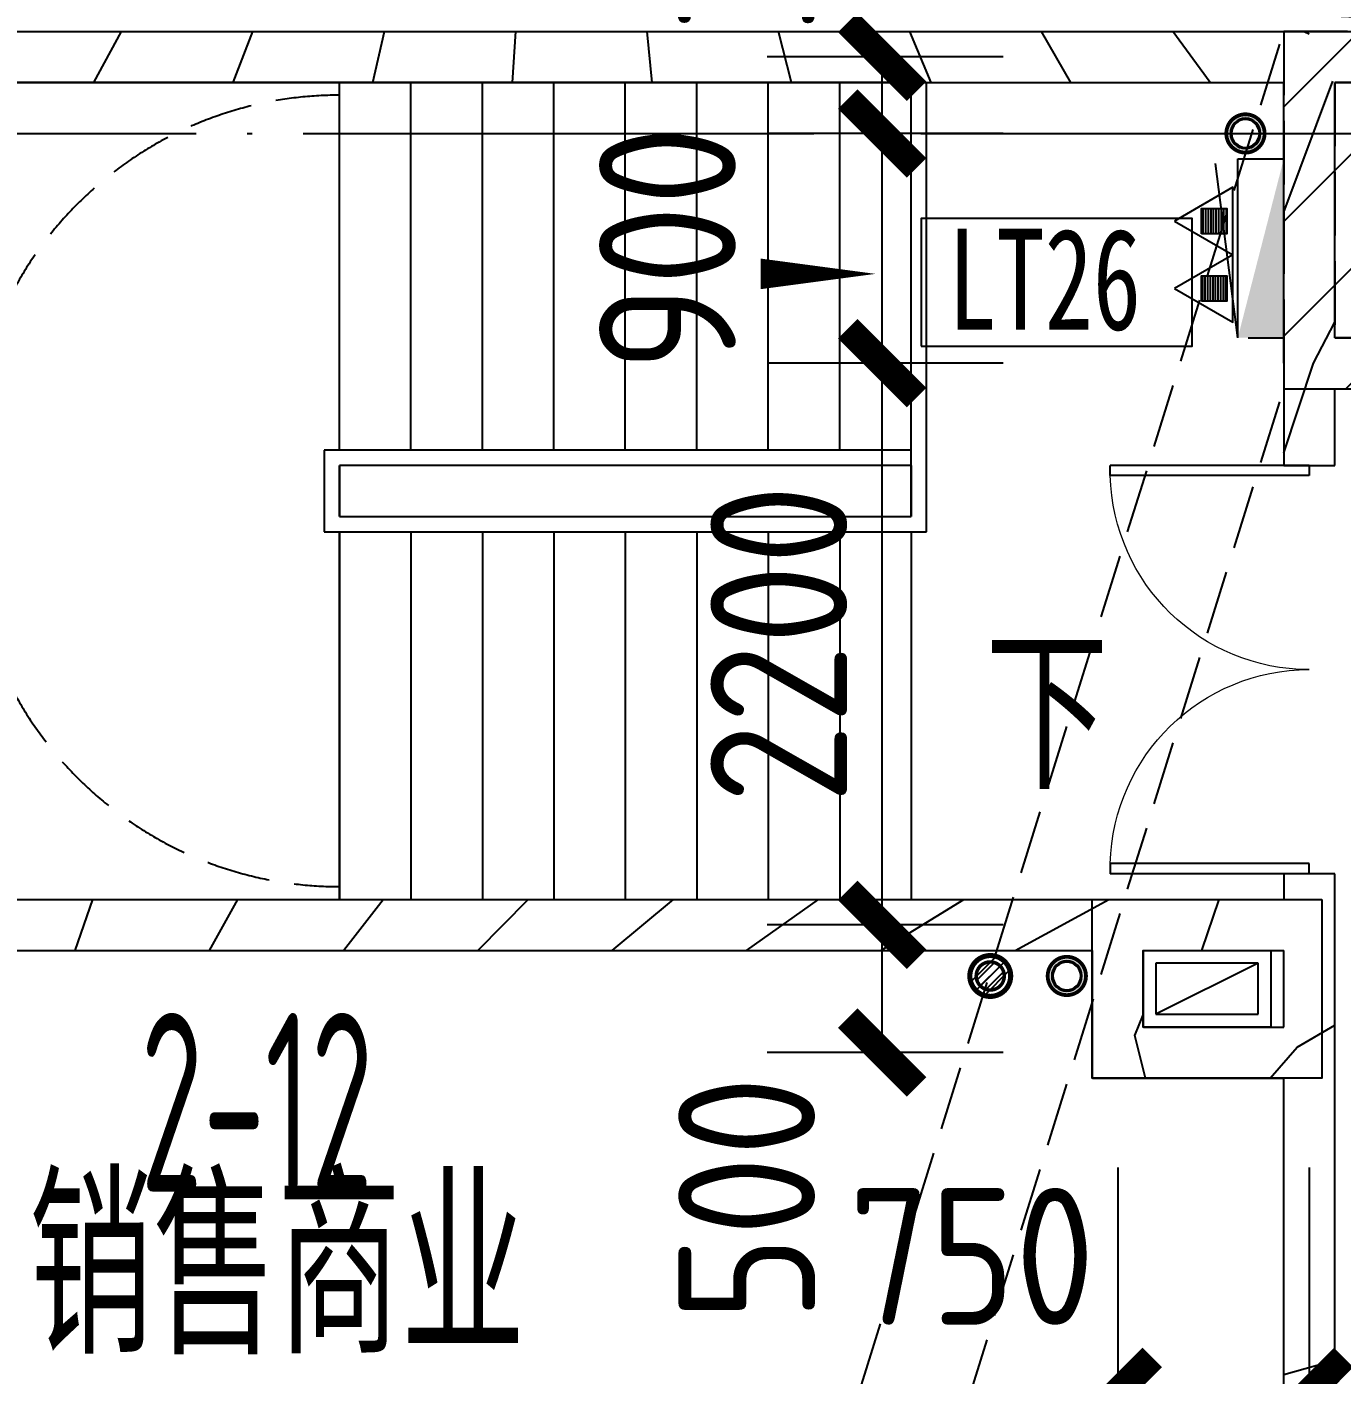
# Model space of a CAD drawing. Header units: inches. Extents: x 0 to 1813292486, y 0 to 3473589894.
# Drawn here: x 600482861 to 600488010, y 3473215659 to 3473220935 of the extents above; entities that cross this region are included whole.
import ezdxf
from ezdxf.enums import TextEntityAlignment as Align

# ---------------------------------------------------------------- set-up
doc = ezdxf.new("R2010")
doc.units = ezdxf.units.IN
doc.header["$LTSCALE"] = 1000
doc.header["$MEASUREMENT"] = 0
for name, pattern in [('AX-MALL-GIRD-200$0$DOTE', [2.4200000000000004, 2, -0.2, 0.02, -0.2]), ('AX-MALL-WALL-P02-QT$0$DASH', [0.35, 0.25, -0.1]), ('AX-MALL-WALL-P02-QT$0$DOTE', [2.4200000000000004, 2, -0.2, 0.02, -0.2]), ('PX-MALL-P02-LG$0$CONTINOUS', [0])]:
    doc.linetypes.add(name, pattern=pattern)
for name, color, linetype in [('A-Anno-Note', 241, 'Continuous'), ('AX-MALL-DIM-P02$0$A-Anno-Dims', 3, 'Continuous'), ('AX-MALL-DIM-P02$0$A-Detl-Thin', 131, 'Continuous'), ('AX-MALL-GIRD-200$0$A-Grid', 222, 'AX-MALL-GIRD-200$0$DOTE'), ('AX-MALL-P02-200$0$A-Anno-Note', 241, 'Continuous'), ('AX-MALL-WALL-P02$0$A-Anno-Note', 241, 'Continuous'), ('AX-MALL-WALL-P02-QT$0$_T_S__T_ELEV_A-STRS', 7, 'Continuous'), ('AX-MALL-WALL-P02-QT$0$A-Anno-Dims', 3, 'Continuous'), ('AX-MALL-WALL-P02-QT$0$A-Anno-Note', 241, 'Continuous'), ('AX-MALL-WALL-P02-QT$0$A-Detl-Patt', 8, 'Continuous'), ('AX-MALL-WALL-P02-QT$0$A-Detl-Thin', 131, 'Continuous'), ('AX-MALL-WALL-P02-QT$0$A-Strs', 151, 'Continuous'), ('AX-MALL-WALL-P02-QT$0$A-Wall', 2, 'Continuous'), ('AX-MALL-WALL-P02-QT$0$A-Wall-Patt', 13, 'Continuous'), ('AX-MALL-WALL-P02-QT$0$A-Wind', 4, 'Continuous'), ('AX-MALL-WORD-P02$0$A-Anno-Note', 241, 'Continuous'), ('AX-MALL-ZTKD-P02$0$A-Anno-Note', 241, 'Continuous'), ('MX-MALL-P02-LG$0$M-VT-DUCT-FLG', 40, 'Continuous'), ('MX-MALL-P02-LG$0$M-VT-DUCT-KED', 170, 'Continuous'), ('MX-MALL-P02-LG$0$M-VT-DUCT-SAD', 90, 'Continuous'), ('PX-MALL-P02-LG$0$P-Drain-Fldr', 4, 'Continuous'), ('PX-MALL-P02-LG$0$P-Drain-Fldr-ARCH', 161, 'Continuous'), ('PX-MALL-P02-LG$0$P-Drain-Fldr-W100', 4, 'Continuous'), ('PX-MALL-P02-LG$0$P-Drain-Fldr-W50', 4, 'Continuous'), ('PX-MALL-P02-LG$0$P-Exsh', 31, 'Continuous'), ('PX-MALL-P02-LG$0$P-Hydt-Boxx', 221, 'Continuous'), ('PX-MALL-P02-LG$0$P-Hydt-Pipe', 221, 'Continuous'), ('PX-MALL-P02-LG$0$P-Pipe-Risr', 7, 'Continuous'), ('PX-MALL-P02-LG$0$P-Pipe-Risr-Arch', 6, 'Continuous'), ('PX-MALL-P02-LG$0$P-Pipe-Risr-W100', 6, 'Continuous'), ('PX-MALL-P02-LG$0$P-Pipe-Risr-W50', 6, 'Continuous'), ('PX-MALL-P02-LG$0$P-Sewr-Pipe', 123, 'PX-MALL-P02-LG$0$CONTINOUS')]:
    doc.layers.add(name, color=color, linetype=linetype)
doc.layers.add('MX-MALL-P02-LG$0$M-AUX-TO-ARCH', color=1, linetype='Continuous', plot=False)
doc.styles.add('AX-MALL-DIM-P02$0$_TCH_DIM_T3', font='gbenor.shx')
doc.styles.add('AX-MALL-WALL-P02-QT$0$_TCH_DIM', font='gbenor.shx')
doc.styles.add('AX-MALL-WORD-P02$0$STANDARD', font='gbenor.shx', dxfattribs={"bigfont": 'gbcbig.shx'})
doc.styles.add('AX-MALL-WORD-P02$0$宋体', font='', dxfattribs={"width": 0.7, "height": 5})
doc.styles.add('PX-MALL-P02-LG$0$jzfz', font='gbenor.shx', dxfattribs={"bigfont": 'gbcbig.shx'})
doc.styles.get('AX-MALL-WORD-P02$0$宋体').set_extended_font_data('SimSun')
doc.dimstyles.new('AX-MALL-DIM-P02$0$_TCH_ARCH&&180', dxfattribs={"dimtxt": 535.5, "dimasz": 270, "dimexe": 450, "dimexo": 450, "dimgap": 137.25, "dimtad": 1, "dimdec": 0, "dimzin": 0, "dimdsep": 46, "dimtxsty": 'AX-MALL-DIM-P02$0$_TCH_DIM_T3', "dimblk": 'AX-MALL-DIM-P02$0$_ArchTick', "dimcen": 0.09, "dimclrt": 7, "dimazin": 2, "dimtfac": 1, "dimtdec": 0, "dimtix": 1, "dimtmove": 2, "dimatfit": 3, "dimfxl": 500, "dimtolj": 1, "dimtzin": 0, "dimarcsym": 0})
pattern_1 = [(45, (0, 359.0227), (-353.55353201463, 353.55353201463), [])]

# ---------------------------------------------------------------- blocks, each defined once
blk = doc.blocks.new('AX-MALL-WORD-P02')
at = {"layer": 'AX-MALL-WORD-P02$0$A-Anno-Note', "color": 3}
blk.add_lwpolyline([(600298162.1765859, 3473111665.028035), (600299157.3327359, 3473111294.303173), (600299331.8791503, 3473111762.847246), (600298336.7230008, 3473112133.572107)], close=True, dxfattribs=at)
at = {"layer": 'AX-MALL-WORD-P02$0$A-Anno-Note', "color": 3, "style": 'AX-MALL-WORD-P02$0$宋体', "width": 0.7}
blk.add_text('LT26', height=396.5189873417721, rotation=339.5681615271141, dxfattribs=at).set_placement((600298284.4647837, 3473111688.269478))
at = {"layer": 'AX-MALL-WORD-P02$0$A-Anno-Note', "style": 'AX-MALL-WORD-P02$0$STANDARD', "width": 0.6}
blk.add_text('2-12', height=700, rotation=339.5681613092015, dxfattribs=at).set_placement((600294140.1478965, 3473109629.508213))
at = {"layer": 'AX-MALL-WORD-P02$0$A-Anno-Note', "style": 'AX-MALL-WORD-P02$0$STANDARD'}
blk.add_text('销售商业', height=675.177304964539, rotation=339.5681613092015, dxfattribs=at).set_placement((600293508.2782564, 3473109187.3023))
blk = doc.blocks.new('AX-MALL-GIRD-200')
at = {"layer": 'AX-MALL-GIRD-200$0$A-Grid'}
blk.add_line((600221348.6739725, 3473141169.504273), (600579244.6780716, 3473007842.740992), dxfattribs=at)
blk = doc.blocks.new('AX-MALL-WALL-P02-QT$0$tj')
at = {"layer": 'AX-MALL-WALL-P02-QT$0$A-Detl-Patt'}
h = blk.add_hatch(dxfattribs=at)
h.set_pattern_fill('STEEL', color=256, scale=100.0000000000001, angle=50.43183869082386)
h.set_pattern_definition([(75.00000000004839, (-14278.19445574284, 156289.8254051208), (-153.3407249234246, 41.08752340989569), []), (75.00000000004839, (-14317.88195610046, 156358.5661673546), (-153.3407249234246, 41.08752340989569), [])])
edge = h.paths.add_edge_path()
edge.add_line((88101.273016572, 47666.64152574539), (87883.93542659283, 47459.84604215622))
edge.add_line((87883.93542659283, 47459.84604215622), (91571.54751467705, 43584.64122533798))
edge.add_arc((262949.389629302, 558937.705083496), 543101.4133620498, 251.6057364187558, 260.0288666978238)
edge.add_arc((172180.8466627672, -2862.146247219684), 27099.9982179492, 64.7128659603706, 96.9316049602786, ccw=False)
edge.add_arc((262948.9730309481, 558936.3205539446), 543099.9677998082, 261.6155114784545, 271.7251478115656)
edge.add_line((279298.9759148359, 16082.51663446426), (279298.9759315252, 16382.65274763107))
edge.add_arc((262948.9742454757, 558936.3204835369), 542799.9676941936, 261.62020364125146, 271.7261014454634, ccw=False)
edge.add_arc((172180.8456921196, -2862.14609140989), 27400.00151046549, 64.80631838577902, 96.83815911678944)
edge.add_arc((262949.394896181, 558937.7037490648), 542801.4137571028, 251.6136389015772, 260.02417327084333, ccw=False)
edge.add_line((91737.26096642017, 43845.69257831573), (88101.273016572, 47666.64152574539))
blk.add_lwpolyline([(88103.03003954887, 47737.33037519455), (87813.24658572674, 47461.60306501389), (91543.92713344097, 43541.13421487808, 0.03677856867194786), (168908.9495433569, 23989.2463850975, -0.1416543586965341), (183742.0972260237, 21592.70785188675, 0.04416604653312874), (279348.9759123325, 16034.00206041336), (279348.9759345055, 16434.18465709686, -0.04414427716130016), (183859.0483468771, 21979.79425859451, 0.1405450684183163), (168919.8474783897, 24393.46752309799, -0.03670519880877311), (91764.87840116024, 43889.20268630981), (88103.03007543087, 47737.33033752441)], format="xyb", dxfattribs=at)
blk.add_lwpolyline([(88101.273016572, 47666.64152574539), (87883.93542659283, 47459.84604215622), (91571.54751467705, 43584.64122533798, 0.0367693963449814), (168910.2986617088, 24039.77597379684, -0.1415142461245126), (183756.7420067787, 21641.08926153183, 0.04414024362697595), (279298.9759148359, 16082.51663446426), (279298.9759315252, 16382.65274763107, -0.04412389944666065), (183844.4648458958, 21931.40288829803, 0.1406825130026793), (168918.4574091434, 24342.94360637665, -0.03671436212623864), (91737.26096642017, 43845.69257831573)], format="xyb", close=True, dxfattribs=at)
blk = doc.blocks.new('MX-MALL-P02-LG$0$YHJJ-P02')
at = {"layer": 'MX-MALL-P02-LG$0$M-AUX-TO-ARCH', "elevation": 2999.999999999998}
for points in [[(-105709.7091104984, -58599.99997663498), (-105709.7091149092, -59299.99997472763), (-106609.7091137171, -59299.99997520447), (-106609.7091134787, -58599.99997901917)], [(-105909.7091112137, -58799.99997758865), (-105909.7091138363, -59099.99997472763), (-106409.709113121, -59099.99997472763), (-106409.7091130018, -58799.99997663498)]]:
    blk.add_lwpolyline(points, close=True, dxfattribs=at)
at = {"layer": 'MX-MALL-P02-LG$0$M-VT-DUCT-FLG'}
blk.add_line((-105959.7091133642, -58849.99997614855), (-106359.7091133546, -59049.99997616773), dxfattribs=at)
at = {"layer": 'MX-MALL-P02-LG$0$M-VT-DUCT-KED'}
for p, q in [((-105959.7091133642, -58849.99997614855), (-106359.7091133642, -58849.99997616773)), ((-106359.7091133642, -58849.99997616773), (-106359.7091133546, -59049.99997616773)), ((-105959.7091133546, -59049.99997614855), (-105959.7091133642, -58849.99997614855)), ((-106359.7091133546, -59049.99997616773), (-105959.7091133546, -59049.99997614855))]:
    blk.add_line(p, q, dxfattribs=at)
blk = doc.blocks.new('MX-MALL-P02-LG')
at = {"layer": 'MX-MALL-P02-LG$0$M-VT-DUCT-SAD', "rotation": 339.5681613187875}
blk.add_blockref('MX-MALL-P02-LG$0$YHJJ-P02', (600418393.5374048, 3473127097.242905), dxfattribs=at)
blk = doc.blocks.new('AX-MALL-WALL-P02-QT$0$$DorLib2D$00000002')
for p, q in [((-0.5, -5.684341886080802e-17), (-0.5000000000000007, 0.4875)), ((-0.4750000000000007, 0.4875), (-0.5000000000000007, 0.4875)), ((-0.475, -2.842170943040401e-17), (-0.4750000000000007, 0.4875)), ((0.475, -2.842170943040401e-17), (0.4750000000000007, 0.4875)), ((0.4750000000000007, 0.4875), (0.5000000000000007, 0.4875)), ((0.5, -5.684341886080802e-17), (0.5000000000000007, 0.4875)), ((-0.5, -5.684341886080802e-17), (-0.475, -2.842170943040401e-17)), ((0.5, -5.684341886080802e-17), (0.475, -2.842170943040401e-17))]:
    blk.add_line(p, q)
at = {"lineweight": 13}
for centre, start, end in [((-0.4875, -4.263256414560601e-17), 0, 88.53071641864632), ((0.4875, -4.263256414560601e-17), 91.4692835813537, 180)]:
    blk.add_arc(centre, 0.4875, start, end, dxfattribs=at)
blk = doc.blocks.new('AX-MALL-WALL-P02-QT')
at = {"layer": 'AX-MALL-WALL-P02-QT$0$A-Detl-Patt', "linetype": 'AX-MALL-WALL-P02-QT$0$DASH'}
h = blk.add_hatch(dxfattribs=at)
h.set_pattern_fill('ANSI31', color=5, scale=199.9999999999999, angle=-3.81666561775622e-14)
h.set_pattern_definition([(24.56816130921802, (600185298.4270635, 3473279938.045598), (-132.0087131905358, 288.7558651210028), [])])
h.paths.add_polyline_path([(600299435.5535623, 3473111012.714852), (600301965.6915587, 3473110070.164207), (600302454.4215227, 3473111382.087611), (600299924.2835263, 3473112324.638256)])
at = {"layer": 'AX-MALL-WALL-P02-QT$0$A-Wall-Patt'}
h = blk.add_hatch(dxfattribs=at)
h.set_pattern_fill('普通砖', color=256, scale=200, style=0)
h.set_pattern_definition(pattern_1)
h.paths.add_polyline_path([(600294536.3428246, 3473114189.519537), (600294606.7787838, 3473114092.137711), (600299854.46496, 3473112137.220627), (600299971.4466301, 3473112164.783886), (600300017.992341, 3473112289.728973), (600294582.8885356, 3473114314.464623)])
h = blk.add_hatch(dxfattribs=at)
h.set_pattern_fill('普通砖', color=256, scale=200, style=0)
h.set_pattern_definition(pattern_1)
h.paths.add_polyline_path([(600299971.4466301, 3473112164.783887), (600300041.8825895, 3473112067.402061), (600302197.185327, 3473111264.488548), (600302314.1669971, 3473111292.051807), (600302360.712708, 3473111416.996894), (600300017.992341, 3473112289.728973)])
h = blk.add_hatch(dxfattribs=at)
h.set_pattern_fill('普通砖', color=256, scale=200, style=0)
h.set_pattern_definition(pattern_1)
h.paths.add_polyline_path([(600299595.4079318, 3473111059.877956), (600299692.7897582, 3473111130.313915), (600300041.8825895, 3473112067.402061), (600299971.4466301, 3473112164.783886), (600299854.46496, 3473112137.220627), (600299470.4628454, 3473111106.423666)])
h = blk.add_hatch(dxfattribs=at)
h.set_pattern_fill('普通砖', color=256, scale=200, style=0)
h.set_pattern_definition(pattern_1)
h.paths.add_polyline_path([(600299622.9711918, 3473110942.896286), (600300232.078486, 3473110715.985945), (600300301.8970522, 3473110903.403575), (600299692.7897582, 3473111130.313915), (600299595.4079318, 3473111059.877956)])
h = blk.add_hatch(dxfattribs=at)
h.set_pattern_fill('普通砖', color=256, scale=200, style=0)
h.set_pattern_definition(pattern_1)
h.paths.add_polyline_path([(600293392.2999007, 3473111023.019695), (600293419.8631606, 3473110906.038024), (600297964.7332269, 3473109212.940564), (600298081.714897, 3473109240.503824), (600298128.2606078, 3473109365.44891), (600293489.6817268, 3473111093.455654)])
h = blk.add_hatch(dxfattribs=at)
h.set_pattern_fill('普通砖', color=256, scale=200, style=0)
h.set_pattern_definition(pattern_1)
h.paths.add_polyline_path([(600299470.4628456, 3473111106.423666), (600299330.8257169, 3473110731.588418), (600299518.2433461, 3473110661.769852), (600299622.9711918, 3473110942.896286), (600299595.4079318, 3473111059.877955)])
h = blk.add_hatch(dxfattribs=at)
h.set_pattern_fill('普通砖', color=256, scale=200, style=0)
h.set_pattern_definition(pattern_1)
h.paths.add_polyline_path([(600298081.714897, 3473109240.503824), (600298152.1508563, 3473109143.121998), (600298667.5493369, 3473108951.12094), (600298764.9311632, 3473109021.5569), (600298737.3679032, 3473109138.538569), (600298128.2606078, 3473109365.44891)])
h = blk.add_hatch(dxfattribs=at)
h.set_pattern_fill('普通砖', color=256, scale=200, style=0)
h.set_pattern_definition(pattern_1)
h.paths.add_polyline_path([(600297790.186811, 3473108744.396491), (600298047.4230067, 3473108861.995553), (600298152.1508563, 3473109143.121998), (600298081.714897, 3473109240.503824), (600297964.7332269, 3473109212.940564)])
h = blk.add_hatch(dxfattribs=at)
h.set_pattern_fill('普通砖', color=256, scale=200, style=0)
h.set_pattern_definition(pattern_1)
h.paths.add_polyline_path([(600298889.8762496, 3473108975.011189), (600298959.6948153, 3473109162.428817), (600298772.277186, 3473109232.247383), (600298737.3679032, 3473109138.538569), (600298764.9311632, 3473109021.5569)])
h = blk.add_hatch(dxfattribs=at)
h.set_pattern_fill('普通砖', color=256, scale=200, style=0)
h.set_pattern_definition(pattern_1)
h.paths.add_polyline_path([(600298590.3847474, 3473108553.012826), (600298715.3298336, 3473108506.467115), (600298889.8762496, 3473108975.011189), (600298764.9311632, 3473109021.5569), (600298667.5493369, 3473108951.12094), (600298562.8214873, 3473108669.994496)])
h = blk.add_hatch(dxfattribs=at)
h.set_pattern_fill('普通砖', color=256, scale=200, style=0)
h.set_pattern_definition(pattern_1)
h.paths.add_polyline_path([(600298047.4230067, 3473108861.995553), (600297790.186811, 3473108744.396491), (600298493.002921, 3473108482.576867), (600298590.3847474, 3473108553.012825), (600298562.8214873, 3473108669.994496)])
h = blk.add_hatch(dxfattribs=at)
h.set_pattern_fill('普通砖', color=256, scale=200, style=0)
h.set_pattern_definition(pattern_1)
h.paths.add_polyline_path([(600297747.4777863, 3473105908.411243), (600298715.3298336, 3473108506.467115), (600298590.3847474, 3473108553.012825), (600298493.002921, 3473108482.576867), (600297560.0601571, 3473105978.229809)])
at = {"layer": 'AX-MALL-WALL-P02-QT$0$_T_S__T_ELEV_A-STRS', "linetype": 'AX-MALL-WALL-P02-QT$0$DOTE', "const_width": 150}
blk.add_lwpolyline([(600234247.8536268, 3473153011.494684), (600262405.5662599, 3473142521.920496), (600259473.1864733, 3473134650.380063), (600277652.6965212, 3473127877.979127), (600276745.0551592, 3473125441.549947), (600276745.055159, 3473125441.549947), (600276046.8694955, 3473123567.373652), (600279607.804453, 3473122240.820894), (600279607.8044529, 3473122240.820893), (600286917.0919989, 3473119517.896807), (600286114.1784856, 3473117362.594068), (600305090.2134603, 3473110293.464231), (600303222.5668081, 3473105280.042639), (600316013.8200127, 3473100514.925489), (600314879.2683095, 3473097469.389009), (600322235.4102613, 3473094729.010282), (600324225.2394023, 3473100070.412719), (600344138.3625215, 3473092652.190045), (600342323.0797966, 3473087779.331682), (600442122.9674294, 3473050600.945104)], dxfattribs=at)
at = {"layer": 'AX-MALL-WALL-P02-QT$0$A-Anno-Dims', "color": 5}
blk.add_lwpolyline([(600297762.2386273, 3473110302.154448, 0, 0, 0), (600294641.7350903, 3473111464.633556, 0, 0, 0), (600295235.192893, 3473113057.683409, 0, 0, 0), (600298093.3117483, 3473111992.950293, 0, 120, 0), (600297671.622081, 3473112150.042064, 0, 0, 0)], format="xyseb", dxfattribs=at)
at = {"layer": 'AX-MALL-WALL-P02-QT$0$A-Detl-Patt', "linetype": 'AX-MALL-WALL-P02-QT$0$DASH'}
for p, q in [((600289664.6127148, 3473099080.721017), (600299924.2835264, 3473112324.638257)), ((600289175.8827522, 3473097768.797612), (600299435.5535638, 3473111012.714852))]:
    blk.add_line(p, q, dxfattribs=at)
at = {"layer": 'AX-MALL-WALL-P02-QT$0$A-Detl-Patt', "color": 5, "linetype": 'AX-MALL-WALL-P02-QT$0$DASH'}
for points in [[(600299435.5535623, 3473111012.714852), (600301965.6915587, 3473110070.164207), (600302454.4215227, 3473111382.087611), (600299924.2835263, 3473112324.638256)], [(600299692.789758, 3473111130.313915), (600301848.0924957, 3473110327.400402), (600302197.185327, 3473111264.488548), (600300041.8825893, 3473112067.402061)]]:
    blk.add_lwpolyline(points, close=True, dxfattribs=at)
at = {"layer": 'AX-MALL-WALL-P02-QT$0$A-Strs', "color": 5}
for p, q in [((600296387.2462538, 3473113428.861337), (600294606.7787699, 3473114092.137705)), ((600295884.5525856, 3473112079.454402), (600296387.2462538, 3473113428.861337)), ((600295884.5525856, 3473112079.454402), (600296387.2462538, 3473113428.861337)), ((600298486.323708, 3473112646.893409), (600296387.2462538, 3473113428.861337)), ((600296146.9372674, 3473111981.708412), (600296649.6309357, 3473113331.115346)), ((600296409.3219491, 3473111883.96242), (600296912.0156174, 3473113233.369355)), ((600296671.706631, 3473111786.21643), (600297174.4002992, 3473113135.623364)), ((600296934.0913128, 3473111688.470438), (600297436.784981, 3473113037.877373)), ((600297196.4759945, 3473111590.724448), (600297699.1696627, 3473112940.131382)), ((600297458.8606764, 3473111492.978456), (600297961.5543445, 3473112842.385391)), ((600297721.245358, 3473111395.232466), (600298223.9390262, 3473112744.6394)), ((600297892.8659055, 3473111053.843555), (600298486.3237082, 3473112646.893408)), ((600297983.6300399, 3473111297.486475), (600298486.323708, 3473112646.893409)), ((600298486.3237082, 3473112646.893408), (600298542.548997, 3473112625.947839)), ((600297928.1456246, 3473110976.672697), (600298542.548997, 3473112625.947839)), ((600295828.3272967, 3473112100.399972), (600295716.6175927, 3473111800.531763)), ((600297983.6300398, 3473111297.486475), (600295828.3272967, 3473112100.399972)), ((600295863.6070158, 3473112023.229114), (600295793.7884511, 3473111835.811483)), ((600295793.788451, 3473111835.811483), (600295863.607016, 3473112023.229113)), ((600297962.6844703, 3473111241.261185), (600295863.6070161, 3473112023.229114)), ((600297962.6844703, 3473111241.261185), (600295863.6070158, 3473112023.229114)), ((600295716.6175927, 3473111800.531763), (600297928.1456246, 3473110976.672697)), ((600295793.7884511, 3473111835.811483), (600297892.8659053, 3473111053.843555)), ((600295793.7884511, 3473111835.811483), (600297892.8659055, 3473111053.843555)), ((600295772.8428813, 3473111779.586194), (600295270.1492133, 3473110430.17926)), ((600295270.1492133, 3473110430.17926), (600295772.8428812, 3473111779.586194)), ((600296035.2275633, 3473111681.840203), (600295532.5338951, 3473110332.433269)), ((600296297.6122448, 3473111584.094212), (600295794.9185768, 3473110234.687278)), ((600296559.9969268, 3473111486.348221), (600296057.3032587, 3473110136.941287)), ((600296822.3816086, 3473111388.60223), (600296319.6879404, 3473110039.195295)), ((600297084.7662903, 3473111290.856239), (600296582.0726222, 3473109941.449305)), ((600297962.6844703, 3473111241.261185), (600297983.6300399, 3473111297.486475)), ((600297962.6844703, 3473111241.261185), (600297983.6300398, 3473111297.486475)), ((600297962.6844703, 3473111241.261185), (600297892.8659053, 3473111053.843555)), ((600297347.1509722, 3473111193.110248), (600296844.457304, 3473109843.703313)), ((600293489.6817293, 3473111093.455628), (600295270.1492133, 3473110430.17926)), ((600297609.5356538, 3473111095.364257), (600297106.8419857, 3473109745.957323)), ((600297871.9203358, 3473110997.618266), (600297369.2266675, 3473109648.211331)), ((600295270.1492133, 3473110430.17926), (600297369.2266675, 3473109648.211331))]:
    blk.add_line(p, q, dxfattribs=at)
at = {"layer": 'AX-MALL-WALL-P02-QT$0$A-Strs', "color": 5, "linetype": 'AX-MALL-WALL-P02-QT$0$DASH'}
blk.add_lwpolyline([(600296369.8414466, 3473113381.988365, 0.4142243839766173), (600294504.8290612, 3473112529.41334), (600294435.0106356, 3473112341.996087, 0.4142243552797893), (600295287.6539181, 3473110477.015017, 0.4142243552797893)], format="xyb", dxfattribs=at)
at = {"layer": 'AX-MALL-WALL-P02-QT$0$A-Wall'}
for p, q in [((600294582.8885356, 3473114314.464623), (600300017.992341, 3473112289.728973)), ((600294606.7787838, 3473114092.137711), (600299854.46496, 3473112137.220627)), ((600300017.992341, 3473112289.728973), (600302360.712708, 3473111416.996894)), ((600299470.4628454, 3473111106.423666), (600299854.46496, 3473112137.220627)), ((600299692.7897582, 3473111130.313915), (600300041.8825895, 3473112067.402061)), ((600300041.8825895, 3473112067.402061), (600302197.185327, 3473111264.488548)), ((600300301.8970522, 3473110903.403575), (600299692.7897582, 3473111130.313915)), ((600293489.6817268, 3473111093.455654), (600298128.2606078, 3473109365.44891)), ((600299470.4628456, 3473111106.423666), (600299330.8257169, 3473110731.588418)), ((600293419.8631606, 3473110906.038024), (600297964.7332269, 3473109212.940564)), ((600299518.2433461, 3473110661.769852), (600299622.9711918, 3473110942.896286)), ((600299622.9711918, 3473110942.896286), (600300232.078486, 3473110715.985945)), ((600299330.8257169, 3473110731.588418), (600299518.2433461, 3473110661.769852)), ((600298128.2606078, 3473109365.44891), (600298737.3679032, 3473109138.538569)), ((600297790.186811, 3473108744.396491), (600297964.7332269, 3473109212.940564)), ((600298772.277186, 3473109232.247383), (600298737.3679032, 3473109138.538569)), ((600298959.6948153, 3473109162.428817), (600298772.277186, 3473109232.247383)), ((600298889.8762496, 3473108975.011189), (600298959.6948153, 3473109162.428817)), ((600298047.4230067, 3473108861.995553), (600298152.1508563, 3473109143.121998)), ((600298152.1508563, 3473109143.121998), (600298667.5493369, 3473108951.12094)), ((600298562.8214873, 3473108669.994496), (600298667.5493369, 3473108951.12094)), ((600298715.3298336, 3473108506.467115), (600298889.8762496, 3473108975.011189)), ((600298047.4230067, 3473108861.995553), (600298562.8214873, 3473108669.994496)), ((600297790.186811, 3473108744.396491), (600298493.002921, 3473108482.576867)), ((600297560.0601571, 3473105978.229809), (600298493.002921, 3473108482.576867)), ((600297747.4777863, 3473105908.411243), (600298715.3298336, 3473108506.467115))]:
    blk.add_line(p, q, dxfattribs=at)
at = {"layer": 'AX-MALL-WALL-P02-QT$0$A-Detl-Thin'}
blk.add_blockref('MX-MALL-P02-LG', (0, 0), dxfattribs=at)
at = {"layer": 'AX-MALL-WALL-P02-QT$0$A-Detl-Thin', "rotation": 339.5681613091762}
blk.add_blockref('AX-MALL-WALL-P02-QT$0$tj', (600144118.6961328, 3473128496.287411), dxfattribs=at)
at = {"layer": 'AX-MALL-WALL-P02-QT$0$A-Wind'}
blk.add_blockref('AX-MALL-GIRD-200', (0, 0), dxfattribs=at)
at = {"layer": 'AX-MALL-WALL-P02-QT$0$A-Wind', "xscale": -1600, "yscale": 1600, "zscale": 200, "rotation": 69.56816130678152}
blk.add_blockref('AX-MALL-WALL-P02-QT$0$$DorLib2D$00000002', (600299145.2602661, 3473109947.008617), dxfattribs=at)
at = {"layer": 'AX-MALL-WALL-P02-QT$0$A-Anno-Note', "color": 5, "style": 'AX-MALL-WALL-P02-QT$0$_TCH_DIM', "width": 0.7}
blk.add_text('下', height=506.3829787234042, rotation=339.5681613092755, dxfattribs=at).set_placement((600297811.3055446, 3473110003.752522))
blk = doc.blocks.new('AX-MALL-WALL-P02')
at = {"layer": 'AX-MALL-WALL-P02$0$A-Anno-Note'}
blk.add_blockref('AX-MALL-WORD-P02', (0, 0), dxfattribs=at)
blk.add_blockref('AX-MALL-WALL-P02-QT', (0, 0), dxfattribs=at)
blk = doc.blocks.new('PX-MALL-P02-LG$0$XHS1')
at = {"layer": 'PX-MALL-P02-LG$0$P-Hydt-Boxx', "ltscale": 0.7}
for p, q in [((350.0030006170273, 240), (-332.898939371109, 327.2950124740601)), ((350.0030006170273, 240), (-349.9969996213913, 240)), ((-349.9969997406006, 239.9999995231628), (-349.9969996213913, 60)), ((350.0030003786087, 200), (350.003000497818, 60)), ((350.0030006170273, 60), (-349.996999502182, 60))]:
    blk.add_line(p, q, dxfattribs=at)
blk.add_solid([(350.0030006170273, 240), (350.0030002593994, 60.00000047683716), (-349.9969996213913, 60)], dxfattribs=at)
blk = doc.blocks.new('PX-MALL-P02-LG$0$MHQ')
at = {"layer": 'PX-MALL-P02-LG$0$P-Exsh', "ltscale": 0.7}
h = blk.add_hatch(dxfattribs=at)
h.set_pattern_fill('ANSI31', color=256, scale=25, style=0)
h.set_pattern_definition([(45, (-160019.2306599375, -42228.3236173685), (-28.0633003783411, 28.0633003783411), [])])
h.paths.add_polyline_path([(-75.0000000015425, 185.1731819980414), (75, 185.1731819980414), (75, 35.17318199802685), (-75.0000000015425, 35.17318199802685)])
for points in [[(0, 346.4101615137042), (-200, -1.455191522836685e-11), (200, -1.455191522836685e-11)], [(0, 346.4101615137042), (-200, -1.455191522836685e-11), (200, -1.455191522836685e-11)], [(0, 346.4101615137042), (-200, -1.455191522836685e-11), (200, -1.455191522836685e-11)], [(-75.0000000015425, 185.1731819980414), (75, 185.1731819980414), (75, 35.17318199802685), (-75.0000000015425, 35.17318199802685)]]:
    blk.add_lwpolyline(points, close=True, dxfattribs=at)
blk = doc.blocks.new('PX-MALL-P02-LG$0$20200929200250')
at = {"layer": 'PX-MALL-P02-LG$0$P-Exsh', "ltscale": 0.7, "xscale": 0.6600000001490116, "yscale": 0.6600000001490116, "zscale": 0.6600000001490116}
for p in [(-132.0000001192093, 40), (131.9999997615814, 40)]:
    blk.add_blockref('PX-MALL-P02-LG$0$MHQ', p, dxfattribs=at)
blk = doc.blocks.new('PX-MALL-P02-LG$0$20211220143732')
at = {"layer": 'PX-MALL-P02-LG$0$P-Exsh'}
blk.add_blockref('PX-MALL-P02-LG$0$20200929200250', (-374.9999999407155, 219.6219584928522), dxfattribs=at)
at = {"layer": 'PX-MALL-P02-LG$0$P-Hydt-Boxx', "ltscale": 0.7, "xscale": -1}
blk.add_blockref('PX-MALL-P02-LG$0$XHS1', (-349.9969999989844, 0), dxfattribs=at)
blk = doc.blocks.new('PX-MALL-P02-LG$0$P-Risr')
at = {"layer": 'PX-MALL-P02-LG$0$P-Pipe-Risr-W50'}
h = blk.add_hatch(color=0, dxfattribs=at)
edge = h.paths.add_edge_path()
edge.add_ellipse((0, 0), major_axis=(47.05795628796547, 47.05795628796547), ratio=0.9999999999999695, start_angle=225.0000000000009, end_angle=405.0000000000009, ccw=False)
edge.add_ellipse((0, 0), major_axis=(47.05795628796764, 47.05795628796764), ratio=0.9999999999998785, start_angle=133.9675974886221, end_angle=225.0000000000035, ccw=False)
edge.add_line((-66.53919663240958, 1.199087783927098), (-54.4367953546693, 1.199087783927098))
edge.add_ellipse((0, 0), major_axis=(-38.50196423560672, 38.50196423560672), ratio=0.9999999999999859, start_angle=43.73814098242129, end_angle=134.9999999999996)
edge.add_ellipse((0, 0), major_axis=(38.50196423561096, 38.50196423561096), ratio=0.9999999999998216, start_angle=225.0000000000051, end_angle=405.0000000000051)
edge.add_ellipse((0, 0), major_axis=(38.50196423560679, 38.50196423560679), ratio=0.9999999999999831, start_angle=45.00000000000048, end_angle=133.7381409824204)
edge.add_line((-54.43679535467527, 1.199087783927098), (-66.53919663241555, 1.199087783927098))
edge.add_ellipse((0, 0), major_axis=(-47.05795628796762, 47.05795628796762), ratio=0.9999999999998742, start_angle=-45.00000000000358, end_angle=43.967597488629224, ccw=False)
at = {"layer": 'PX-MALL-P02-LG$0$P-Pipe-Risr-Arch', "ltscale": 0.7}
blk.add_circle((0, 0), 59.29000000000001, dxfattribs=at)
at = {"layer": 'PX-MALL-P02-LG$0$P-Pipe-Risr-W100', "color": 0, "const_width": 15}
blk.add_lwpolyline([(-75, 0, 1), (75, 0, 1)], format="xyb", close=True, dxfattribs=at)
at = {"layer": 'PX-MALL-P02-LG$0$P-Pipe-Risr-W50'}
blk.add_circle((0, 0), 54.45000000000001, dxfattribs=at)
at = {"layer": 'PX-MALL-P02-LG$0$P-Pipe-Risr', "style": 'PX-MALL-P02-LG$0$jzfz', "width": 0.6, "flags": 1}
for tag, p in [('SYS-MARK', (0.3310501334344735, -45.65933377496549)), ('RANGE', (0.3337570973526454, -45.67887874227017))]:
    blk.add_attdef(tag, text='', height=0.015625, dxfattribs=at).set_placement(p, align=Align.MIDDLE)
blk = doc.blocks.new('PX-MALL-P02-LG$0$A$C5A9C1854')
at = {"layer": 'PX-MALL-P02-LG$0$P-Drain-Fldr-W50', "ltscale": 0.7}
for p, q in [((16.81565596797736, -52.36634142627008), (-52.36634142621187, 16.81565596791916)), ((38.89087296527578, -38.89087296521757), (-38.89087296527578, 38.89087296521757)), ((52.36634142632829, -16.81565596791916), (-16.81565596786095, 52.36634142627008))]:
    blk.add_line(p, q, dxfattribs=at)
at = {"layer": 'PX-MALL-P02-LG$0$P-Drain-Fldr-W50', "ltscale": 0.7, "const_width": 13.75}
blk.add_lwpolyline([(-54.99999999994179, 0, 1), (55.00000000005821, 0, 1)], format="xyb", close=True, dxfattribs=at)
blk = doc.blocks.new('PX-MALL-P02-LG$0$A$C7D2520B3')
at = {"layer": 'PX-MALL-P02-LG$0$P-Drain-Fldr', "ltscale": 0.7}
for p, q in [((58.33630944791366, -58.33630944788456), (-58.33630944791366, 58.33630944788456)), ((78.54951213949244, -25.22348395187873), (-25.22348395179142, 78.54951213940512)), ((25.22348395196605, -78.54951213940512), (-78.54951213931781, 25.22348395187873))]:
    blk.add_line(p, q, dxfattribs=at)
at = {"layer": 'PX-MALL-P02-LG$0$P-Drain-Fldr', "ltscale": 0.7, "const_width": 20}
blk.add_lwpolyline([(5.820766091346741e-11, -80, 1), (5.820766091346741e-11, 80, 1)], format="xyb", close=True, dxfattribs=at)
blk = doc.blocks.new('PX-MALL-P02-LG$0$A$C2257314B')
at = {"layer": 'PX-MALL-P02-LG$0$P-Drain-Fldr-ARCH', "ltscale": 0.7}
for p, q in [((16.81565596797736, -52.36634142627008), (-52.36634142621187, 16.81565596791916)), ((38.89087296527578, -38.89087296521757), (-38.89087296527578, 38.89087296521757)), ((52.36634142632829, -16.81565596791916), (-16.81565596786095, 52.36634142627008))]:
    blk.add_line(p, q, dxfattribs=at)
for start, end in [(0, 180), (180, 0)]:
    blk.add_arc((5.820766091346741e-11, -1.77635683940025e-15), 55, start, end, dxfattribs=at)
blk = doc.blocks.new('PX-MALL-P02-LG$0$P-Drain-Fldr')
blk.add_blockref('PX-MALL-P02-LG$0$A$C2257314B', (0, 0))
at = {"layer": 'PX-MALL-P02-LG$0$P-Drain-Fldr-W100'}
blk.add_blockref('PX-MALL-P02-LG$0$A$C7D2520B3', (0, 0), dxfattribs=at)
at = {"layer": 'PX-MALL-P02-LG$0$P-Drain-Fldr-W50'}
blk.add_blockref('PX-MALL-P02-LG$0$A$C5A9C1854', (0, 0), dxfattribs=at)
blk = doc.blocks.new('PX-MALL-P02-LG')
at = {"layer": 'PX-MALL-P02-LG$0$P-Drain-Fldr', "xscale": -1, "rotation": 339.5681612971889}
blk.add_blockref('PX-MALL-P02-LG$0$P-Drain-Fldr', (600297554.9797826, 3473109258.844986), dxfattribs=at)
at = {"layer": 'PX-MALL-P02-LG$0$P-Exsh', "rotation": 69.56816337817163}
blk.add_blockref('PX-MALL-P02-LG$0$20211220143732', (600299805.9569721, 3473111835.133854), dxfattribs=at)
at = {"layer": 'PX-MALL-P02-LG$0$P-Hydt-Pipe', "color": 221, "xscale": -1, "rotation": 339.5681612785154}
blk.add_blockref('PX-MALL-P02-LG$0$P-Risr', (600299644.0575038, 3473112002.159699), dxfattribs=at)
at = {"layer": 'PX-MALL-P02-LG$0$P-Sewr-Pipe', "ltscale": 0.7, "xscale": -1, "rotation": 69.56816129718885}
blk.add_blockref('PX-MALL-P02-LG$0$P-Risr', (600297836.1062722, 3473109154.117259), dxfattribs=at)
blk = doc.blocks.new('AX-MALL-ZTKD-P02')
at = {"layer": 'AX-MALL-ZTKD-P02$0$A-Anno-Note'}
blk.add_blockref('AX-MALL-GIRD-200', (0, 0), dxfattribs=at)
blk = doc.blocks.new('AX-MALL-DIM-P02$0$_ArchTick')
at = {"color": 0, "linetype": 'ByBlock', "const_width": 0.4}
blk.add_lwpolyline([(-0.5, -0.5), (0.5, 0.5)], dxfattribs=at)
blk = doc.blocks.new('*D595')
at = {"layer": 'AX-MALL-DIM-P02$0$A-Anno-Dims', "color": 0, "lineweight": -2, "transparency": 16777216}
for p, q in [((600294986.1899753, 3473114537.718088), (600295255.4295692, 3473115260.451066)), ((600295098.3376143, 3473114838.761467), (600300252.3213996, 3473112918.74876)), ((600300140.1737605, 3473112617.705381), (600300409.4133545, 3473113340.438359))]:
    blk.add_line(p, q, dxfattribs=at)
at = {"layer": 'AX-MALL-DIM-P02$0$A-Anno-Dims', "color": 0, "lineweight": -2, "transparency": 16777216, "xscale": 270, "yscale": 270, "zscale": 270}
for p, rotation in [((600295098.3376143, 3473114838.761467), 159.5681367755041), ((600300252.3213996, 3473112918.74876), 339.5681367755041)]:
    blk.add_blockref('AX-MALL-DIM-P02$0$_ArchTick', p, dxfattribs=dict(at, rotation=rotation))
at = {"layer": 'AX-MALL-DIM-P02$0$A-Anno-Dims', "color": 7, "transparency": 16777216, "insert": (600297816.7122663, 3473114258.275753), "char_height": 535.5, "attachment_point": 5, "rotation": 339.5681367755041, "style": 'AX-MALL-DIM-P02$0$_TCH_DIM_T3'}
blk.add_mtext('\\A1;5500', dxfattribs=at)
blk = doc.blocks.new('*D596')
at = {"layer": 'AX-MALL-DIM-P02$0$A-Anno-Dims', "color": 0, "lineweight": -2, "transparency": 16777216}
for p, q in [((600300140.1737608, 3473112617.705382), (600300409.4133545, 3473113340.438359)), ((600300252.3213998, 3473112918.748761), (600302595.0415422, 3473112046.015623)), ((600302482.8939031, 3473111744.972244), (600302752.1334969, 3473112467.705221))]:
    blk.add_line(p, q, dxfattribs=at)
at = {"layer": 'AX-MALL-DIM-P02$0$A-Anno-Dims', "color": 0, "lineweight": -2, "transparency": 16777216, "xscale": 270, "yscale": 270, "zscale": 270}
for p, rotation in [((600300252.3213998, 3473112918.748761), 159.5681367715627), ((600302595.0415422, 3473112046.015623), 339.5681367715626)]:
    blk.add_blockref('AX-MALL-DIM-P02$0$_ArchTick', p, dxfattribs=dict(at, rotation=rotation))
at = {"layer": 'AX-MALL-DIM-P02$0$A-Anno-Dims', "color": 7, "transparency": 16777216, "insert": (600301565.0642303, 3473112861.902831), "char_height": 535.5, "attachment_point": 5, "rotation": 339.56813677156265, "style": 'AX-MALL-DIM-P02$0$_TCH_DIM_T3'}
blk.add_mtext('\\A1;2500', dxfattribs=at)
blk = doc.blocks.new('*D611')
at = {"layer": 'AX-MALL-DIM-P02$0$A-Anno-Dims', "color": 0, "lineweight": -2, "transparency": 16777216}
for p, q in [((600297671.6616592, 3473109428.831871), (600296806.2052064, 3473109751.239795)), ((600297053.3484553, 3473109125.603945), (600297227.8948723, 3473109594.148021)), ((600297497.1152421, 3473108960.287796), (600296631.6587894, 3473109282.69572))]:
    blk.add_line(p, q, dxfattribs=at)
at = {"layer": 'AX-MALL-DIM-P02$0$A-Anno-Dims', "color": 0, "lineweight": -2, "transparency": 16777216, "xscale": 270, "yscale": 270, "zscale": 270}
for p, rotation in [((600297227.8948723, 3473109594.148021), 69.56816128192224), ((600297053.3484553, 3473109125.603945), 249.5681612819222)]:
    blk.add_blockref('AX-MALL-DIM-P02$0$_ArchTick', p, dxfattribs=dict(at, rotation=rotation))
at = {"layer": 'AX-MALL-DIM-P02$0$A-Anno-Dims', "color": 7, "transparency": 16777216, "insert": (600296356.0910044, 3473108775.004673), "char_height": 535.5, "attachment_point": 5, "rotation": 69.56816128192224, "style": 'AX-MALL-DIM-P02$0$_TCH_DIM_T3'}
blk.add_mtext('\\A1;500', dxfattribs=at)
blk = doc.blocks.new('*D612')
at = {"layer": 'AX-MALL-DIM-P02$0$A-Anno-Dims', "color": 0, "lineweight": -2, "transparency": 16777216}
for p, q in [((600298439.6658853, 3473111490.425782), (600297574.209433, 3473111812.833706)), ((600297227.8948727, 3473109594.148021), (600297995.8990989, 3473111655.741931)), ((600297671.6616591, 3473109428.831871), (600296806.2052068, 3473109751.239795))]:
    blk.add_line(p, q, dxfattribs=at)
at = {"layer": 'AX-MALL-DIM-P02$0$A-Anno-Dims', "color": 0, "lineweight": -2, "transparency": 16777216, "xscale": 270, "yscale": 270, "zscale": 270}
for p, rotation in [((600297995.8990989, 3473111655.741931), 69.56816128350701), ((600297227.8948727, 3473109594.148021), 249.568161283507)]:
    blk.add_blockref('AX-MALL-DIM-P02$0$_ArchTick', p, dxfattribs=dict(at, rotation=rotation))
at = {"layer": 'AX-MALL-DIM-P02$0$A-Anno-Dims', "color": 7, "transparency": 16777216, "insert": (600297232.3762869, 3473110766.327573), "char_height": 535.5, "attachment_point": 5, "rotation": 69.568161283507, "style": 'AX-MALL-DIM-P02$0$_TCH_DIM_T3'}
blk.add_mtext('\\A1;2200', dxfattribs=at)
blk = doc.blocks.new('*D613')
at = {"layer": 'AX-MALL-DIM-P02$0$A-Anno-Dims', "color": 0, "lineweight": -2, "transparency": 16777216}
for p, q in [((600298753.8494337, 3473112333.805112), (600297888.392981, 3473112656.213036)), ((600297995.8990988, 3473111655.741932), (600298310.082647, 3473112499.121262)), ((600298439.6658856, 3473111490.425782), (600297574.2094328, 3473111812.833706))]:
    blk.add_line(p, q, dxfattribs=at)
at = {"layer": 'AX-MALL-DIM-P02$0$A-Anno-Dims', "color": 0, "lineweight": -2, "transparency": 16777216, "xscale": 270, "yscale": 270, "zscale": 270}
for p, rotation in [((600298310.082647, 3473112499.121262), 69.5681612770763), ((600297995.8990988, 3473111655.741932), 249.5681612770763)]:
    blk.add_blockref('AX-MALL-DIM-P02$0$_ArchTick', p, dxfattribs=dict(at, rotation=rotation))
at = {"layer": 'AX-MALL-DIM-P02$0$A-Anno-Dims', "color": 7, "transparency": 16777216, "insert": (600297364.4311978, 3473112371.193215), "char_height": 535.5, "attachment_point": 5, "rotation": 69.5681612770763, "style": 'AX-MALL-DIM-P02$0$_TCH_DIM_T3'}
blk.add_mtext('\\A1;900', dxfattribs=at)
blk = doc.blocks.new('*D614')
at = {"layer": 'AX-MALL-DIM-P02$0$A-Anno-Dims', "color": 0, "lineweight": -2, "transparency": 16777216}
for p, q in [((600298858.5772837, 3473112614.931557), (600297993.1208309, 3473112937.339481)), ((600298310.082647, 3473112499.121261), (600298414.8104969, 3473112780.247706)), ((600298753.8494338, 3473112333.805111), (600297888.3929809, 3473112656.213036))]:
    blk.add_line(p, q, dxfattribs=at)
at = {"layer": 'AX-MALL-DIM-P02$0$A-Anno-Dims', "color": 0, "lineweight": -2, "transparency": 16777216, "xscale": 270, "yscale": 270, "zscale": 270}
for p, rotation in [((600298414.8104969, 3473112780.247706), 69.56816129045623), ((600298310.082647, 3473112499.121261), 249.5681612904562)]:
    blk.add_blockref('AX-MALL-DIM-P02$0$_ArchTick', p, dxfattribs=dict(at, rotation=rotation))
at = {"layer": 'AX-MALL-DIM-P02$0$A-Anno-Dims', "color": 7, "transparency": 16777216, "insert": (600298116.8803364, 3473113501.583566), "char_height": 535.5, "attachment_point": 5, "rotation": 69.56816129045623, "style": 'AX-MALL-DIM-P02$0$_TCH_DIM_T3'}
blk.add_mtext('\\A1;300', dxfattribs=at)
blk = doc.blocks.new('*D615')
at = {"layer": 'AX-MALL-DIM-P02$0$A-Anno-Dims', "color": 0, "lineweight": -2, "transparency": 16777216}
for p, q in [((600297761.7131339, 3473108381.506355), (600297297.7099308, 3473107135.958289)), ((600298464.5292401, 3473108119.686733), (600298000.526037, 3473106874.138666)), ((600297454.8017052, 3473107557.647955), (600298157.6178114, 3473107295.828332))]:
    blk.add_line(p, q, dxfattribs=at)
at = {"layer": 'AX-MALL-DIM-P02$0$A-Anno-Dims', "color": 0, "lineweight": -2, "transparency": 16777216, "xscale": 270, "yscale": 270, "zscale": 270}
for p, rotation in [((600297454.8017052, 3473107557.647955), 159.5681613012588), ((600298157.6178114, 3473107295.828332), 339.5681613012587)]:
    blk.add_blockref('AX-MALL-DIM-P02$0$_ArchTick', p, dxfattribs=dict(at, rotation=rotation))
at = {"layer": 'AX-MALL-DIM-P02$0$A-Anno-Dims', "color": 7, "transparency": 16777216, "insert": (600297104.2024332, 3473108254.905406), "char_height": 535.5, "attachment_point": 5, "rotation": 339.5681613012588, "style": 'AX-MALL-DIM-P02$0$_TCH_DIM_T3'}
blk.add_mtext('\\A1;750', dxfattribs=at)
blk = doc.blocks.new('AX-MALL-DIM-P02')
at = {"layer": 'AX-MALL-DIM-P02$0$A-Detl-Thin'}
blk.add_blockref('AX-MALL-ZTKD-P02', (-2.384185791015625e-06, 9.5367431640625e-07), dxfattribs=at)
at = {"layer": 'AX-MALL-DIM-P02$0$A-Anno-Dims'}
for p1, p2, distance, picture, middle in [((600294829.0980206, 3473114116.02849), (600299983.081806, 3473112196.015783), 771.2541185516126, '*D595', (600297816.7122663, 3473114258.275753)), ((600299983.0818058, 3473112196.015783), (600302325.8019482, 3473111323.282645), 771.2541191232962, '*D596', (600301565.0642303, 3473112861.902831)), ((600298093.3513252, 3473109271.740097), (600298861.3555514, 3473111333.334007), 923.559278403759, '*D612', (600297232.3762869, 3473110766.327573))]:
    dim = blk.add_aligned_dim(p1=p1, p2=p2, distance=distance, dimstyle='AX-MALL-DIM-P02$0$_TCH_ARCH&&180', dxfattribs=at)
    dim.commit()
    dim.dimension.update_dxf_attribs({"geometry": picture, "text_midpoint": middle})
for base, p1, p2, angle, picture, middle in [((600298414.8104969, 3473112780.247706), (600299175.5390998, 3473112176.713337), (600299280.2669499, 3473112457.839783), 69.56816135403943, '*D614', (600298116.8803364, 3473113501.583566)), ((600298310.082647, 3473112499.121262), (600298861.3555514, 3473111333.334007), (600299175.5390997, 3473112176.713337), 69.5681612770763, '*D613', (600297364.4311978, 3473112371.193215)), ((600297227.8948723, 3473109594.148021), (600297918.8049083, 3473108803.196021), (600298093.3513252, 3473109271.740097), 69.5681613009972, '*D611', (600296356.0910044, 3473108775.004673)), ((600298157.6178114, 3473107295.828332), (600297918.8049083, 3473108803.196021), (600298621.6210147, 3473108541.376399), 339.56816133539473, '*D615', (600297104.2024332, 3473108254.905406))]:
    dim = blk.add_linear_dim(base=base, p1=p1, p2=p2, angle=angle, dimstyle='AX-MALL-DIM-P02$0$_TCH_ARCH&&180', dxfattribs=at)
    dim.commit()
    dim.dimension.update_dxf_attribs({"geometry": picture, "text_midpoint": middle, "dimtype": 129})
blk = doc.blocks.new('AX-MALL-P02-200')
at = {"layer": 'AX-MALL-P02-200$0$A-Anno-Note'}
blk.add_blockref('AX-MALL-WALL-P02', (0, 0), dxfattribs=at)
for name in ['AX-MALL-DIM-P02', 'PX-MALL-P02-LG']:
    blk.add_blockref(name, (0, 0), dxfattribs=at)

msp = doc.modelspace()

# ---------------------------------------------------------------- block references
at = {"layer": 'A-Anno-Note', "rotation": 20.43183869077545}
msp.add_blockref('AX-MALL-P02-200', (1250392458.527329, 9048125.682563305), dxfattribs=at)

doc.saveas('drawing.dxf')
